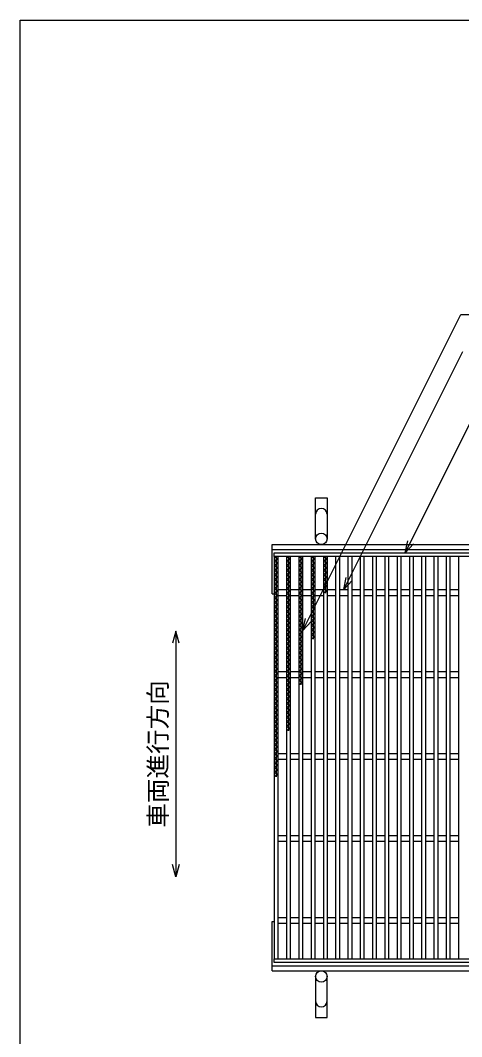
# Model space of a CAD drawing. Units: millimetres, scale not verified. Extents: x -1820 to 1731, y -1282 to 1054.
# Drawn here: x -1729 to -1190, y -186 to 1054 of the extents above; entities that cross this region are included whole.
import ezdxf
from ezdxf.enums import TextEntityAlignment as Align

# ---------------------------------------------------------------- set-up
doc = ezdxf.new("R2010")
doc.units = ezdxf.units.MM
doc.header["$LTSCALE"] = 10
for name, color, linetype, lineweight in [('0_2', 150, 'Continuous', 25), ('16', 3, 'Continuous', 25), ('19', 6, 'Continuous', 25), ('22', 4, 'Continuous', 25)]:
    doc.layers.add(name, color=color, linetype=linetype, lineweight=lineweight)
doc.styles.add('ベクトル', font='')
doc.styles.get('ベクトル').set_extended_font_data('ベクトル')

msp = doc.modelspace()

# ---------------------------------------------------------------- linework, layer by layer
at = {"layer": '0_2'}
for p, q in [((-1729, -1146.5), (-1729, 1053.5)), ((-1729, 1053.5), (1731, 1053.5))]:
    msp.add_line(p, q, dxfattribs=at)
at = {"layer": '16'}
for p, q in [((-1419, 404), (-424, 404)), ((-1419, 399.5), (-1419, 404)), ((-424, 399.5), (-1419, 399.5)), ((-1419, 399.5), (-1419, -91.5)), ((-1414, 399.5), (-1419, 399.5)), ((-1419, 399.5), (-1414, 396.7)), ((-1416.5, 399.5), (-1416.5, 130.7)), ((-1414, -91.5), (-1414, 399.5)), ((-1404, 399.5), (-1404, -91.5)), ((-1399, 399.5), (-1404, 399.5)), ((-1404, 399.5), (-1399, 396.7)), ((-1401.5, 399.5), (-1401.5, 186.7)), ((-1399, -91.5), (-1399, 399.5)), ((-1389, 399.5), (-1389, -91.5)), ((-1384, 399.5), (-1389, 399.5)), ((-1389, 399.5), (-1384, 396.7)), ((-1386.5, 399.5), (-1386.5, 242.7)), ((-1384, -91.5), (-1384, 399.5)), ((-1374, 399.5), (-1374, -91.5)), ((-1369, 399.5), (-1374, 399.5)), ((-1374, 399.5), (-1369, 396.7)), ((-1371.5, 399.5), (-1371.5, 298.7)), ((-1369, -91.5), (-1369, 399.5)), ((-1359, 399.5), (-1359, -91.5)), ((-1354, 399.5), (-1359, 399.5)), ((-1359, 399.5), (-1354, 396.7)), ((-1356.5, 399.5), (-1356.5, 354.7)), ((-1354, -91.5), (-1354, 399.5)), ((-1344, 399.5), (-1344, -91.5)), ((-1339, 399.5), (-1344, 399.5)), ((-1339, -91.5), (-1339, 399.5)), ((-1329, 399.5), (-1329, -91.5)), ((-1324, 399.5), (-1329, 399.5)), ((-1324, -91.5), (-1324, 399.5)), ((-1314, 399.5), (-1314, -91.5)), ((-1309, 399.5), (-1314, 399.5)), ((-1309, -91.5), (-1309, 399.5)), ((-1299, 399.5), (-1299, -91.5)), ((-1294, 399.5), (-1299, 399.5)), ((-1294, -91.5), (-1294, 399.5)), ((-1284, 399.5), (-1284, -91.5)), ((-1279, 399.5), (-1284, 399.5)), ((-1279, -91.5), (-1279, 399.5)), ((-1269, 399.5), (-1269, -91.5)), ((-1264, 399.5), (-1269, 399.5)), ((-1264, -91.5), (-1264, 399.5)), ((-1254, 399.5), (-1254, -91.5)), ((-1249, 399.5), (-1254, 399.5)), ((-1249, -91.5), (-1249, 399.5)), ((-1239, 399.5), (-1239, -91.5)), ((-1234, 399.5), (-1239, 399.5)), ((-1234, -91.5), (-1234, 399.5)), ((-1224, 399.5), (-1224, -91.5)), ((-1219, 399.5), (-1224, 399.5)), ((-1219, -91.5), (-1219, 399.5)), ((-1209, 399.5), (-1209, -91.5)), ((-1204, 399.5), (-1209, 399.5)), ((-1204, -91.5), (-1204, 399.5)), ((-1194, 399.5), (-1194, -91.5)), ((-1189, 399.5), (-1194, 399.5)), ((-1414, 396.7), (-1419, 393.9)), ((-1419, 393.9), (-1414, 391.1)), ((-1414, 391.1), (-1419, 388.3)), ((-1419, 388.3), (-1414, 385.5)), ((-1414, 385.5), (-1419, 382.7)), ((-1399, 396.7), (-1404, 393.9)), ((-1404, 393.9), (-1399, 391.1)), ((-1399, 391.1), (-1404, 388.3)), ((-1404, 388.3), (-1399, 385.5)), ((-1399, 385.5), (-1404, 382.7)), ((-1384, 396.7), (-1389, 393.9)), ((-1389, 393.9), (-1384, 391.1)), ((-1384, 391.1), (-1389, 388.3)), ((-1389, 388.3), (-1384, 385.5)), ((-1384, 385.5), (-1389, 382.7)), ((-1369, 396.7), (-1374, 393.9)), ((-1374, 393.9), (-1369, 391.1)), ((-1369, 391.1), (-1374, 388.3)), ((-1374, 388.3), (-1369, 385.5)), ((-1369, 385.5), (-1374, 382.7)), ((-1354, 396.7), (-1359, 393.9)), ((-1359, 393.9), (-1354, 391.1)), ((-1354, 391.1), (-1359, 388.3)), ((-1359, 388.3), (-1354, 385.5)), ((-1354, 385.5), (-1359, 382.7)), ((-1419, 382.7), (-1414, 379.9)), ((-1414, 379.9), (-1419, 377.1)), ((-1419, 377.1), (-1414, 374.3)), ((-1414, 374.3), (-1419, 371.5)), ((-1404, 382.7), (-1399, 379.9)), ((-1399, 379.9), (-1404, 377.1)), ((-1404, 377.1), (-1399, 374.3)), ((-1399, 374.3), (-1404, 371.5)), ((-1389, 382.7), (-1384, 379.9)), ((-1384, 379.9), (-1389, 377.1)), ((-1389, 377.1), (-1384, 374.3)), ((-1384, 374.3), (-1389, 371.5)), ((-1374, 382.7), (-1369, 379.9)), ((-1369, 379.9), (-1374, 377.1)), ((-1374, 377.1), (-1369, 374.3)), ((-1369, 374.3), (-1374, 371.5)), ((-1359, 382.7), (-1354, 379.9)), ((-1354, 379.9), (-1359, 377.1)), ((-1359, 377.1), (-1354, 374.3)), ((-1354, 374.3), (-1359, 371.5)), ((-1419, 371.5), (-1414, 368.7)), ((-1414, 368.7), (-1419, 365.9)), ((-1419, 365.9), (-1414, 363.1)), ((-1414, 363.1), (-1419, 360.3)), ((-1419, 360.3), (-1414, 357.5)), ((-1404, 371.5), (-1399, 368.7)), ((-1399, 368.7), (-1404, 365.9)), ((-1404, 365.9), (-1399, 363.1)), ((-1399, 363.1), (-1404, 360.3)), ((-1404, 360.3), (-1399, 357.5)), ((-1389, 371.5), (-1384, 368.7)), ((-1384, 368.7), (-1389, 365.9)), ((-1389, 365.9), (-1384, 363.1)), ((-1384, 363.1), (-1389, 360.3)), ((-1389, 360.3), (-1384, 357.5)), ((-1374, 371.5), (-1369, 368.7)), ((-1369, 368.7), (-1374, 365.9)), ((-1374, 365.9), (-1369, 363.1)), ((-1369, 363.1), (-1374, 360.3)), ((-1374, 360.3), (-1369, 357.5)), ((-1359, 371.5), (-1354, 368.7)), ((-1354, 368.7), (-1359, 365.9)), ((-1359, 365.9), (-1354, 363.1)), ((-1354, 363.1), (-1359, 360.3)), ((-1359, 360.3), (-1354, 357.5)), ((-1414, 357.5), (-1419, 354.7)), ((-1419, 354.7), (-1414, 351.9)), ((-1414, 351.9), (-1419, 349.1)), ((-1419, 349.1), (-1414, 346.3)), ((-1414, 359), (-1404, 359)), ((-1414, 352), (-1404, 352)), ((-1399, 357.5), (-1404, 354.7)), ((-1404, 354.7), (-1399, 351.9)), ((-1399, 351.9), (-1404, 349.1)), ((-1404, 349.1), (-1399, 346.3)), ((-1399, 359), (-1389, 359)), ((-1399, 352), (-1389, 352)), ((-1384, 357.5), (-1389, 354.7)), ((-1389, 354.7), (-1384, 351.9)), ((-1384, 351.9), (-1389, 349.1)), ((-1389, 349.1), (-1384, 346.3)), ((-1384, 359), (-1374, 359)), ((-1384, 352), (-1374, 352)), ((-1369, 357.5), (-1374, 354.7)), ((-1374, 354.7), (-1369, 351.9)), ((-1369, 351.9), (-1374, 349.1)), ((-1374, 349.1), (-1369, 346.3)), ((-1369, 359), (-1359, 359)), ((-1369, 352), (-1359, 352)), ((-1354, 357.5), (-1359, 354.7)), ((-1354, 359), (-1344, 359)), ((-1354, 352), (-1344, 352)), ((-1339, 359), (-1329, 359)), ((-1339, 352), (-1329, 352)), ((-1324, 359), (-1314, 359)), ((-1324, 352), (-1314, 352)), ((-1309, 359), (-1299, 359)), ((-1309, 352), (-1299, 352)), ((-1294, 359), (-1284, 359)), ((-1294, 352), (-1284, 352)), ((-1279, 359), (-1269, 359)), ((-1279, 352), (-1269, 352)), ((-1264, 359), (-1254, 359)), ((-1264, 352), (-1254, 352)), ((-1249, 359), (-1239, 359)), ((-1249, 352), (-1239, 352)), ((-1234, 359), (-1224, 359)), ((-1234, 352), (-1224, 352)), ((-1219, 359), (-1209, 359)), ((-1219, 352), (-1209, 352)), ((-1204, 359), (-1194, 359)), ((-1204, 352), (-1194, 352)), ((-1414, 346.3), (-1419, 343.5)), ((-1419, 343.5), (-1414, 340.7)), ((-1414, 340.7), (-1419, 337.9)), ((-1419, 337.9), (-1414, 335.1)), ((-1414, 335.1), (-1419, 332.3)), ((-1399, 346.3), (-1404, 343.5)), ((-1404, 343.5), (-1399, 340.7)), ((-1399, 340.7), (-1404, 337.9)), ((-1404, 337.9), (-1399, 335.1)), ((-1399, 335.1), (-1404, 332.3)), ((-1384, 346.3), (-1389, 343.5)), ((-1389, 343.5), (-1384, 340.7)), ((-1384, 340.7), (-1389, 337.9)), ((-1389, 337.9), (-1384, 335.1)), ((-1384, 335.1), (-1389, 332.3)), ((-1369, 346.3), (-1374, 343.5)), ((-1374, 343.5), (-1369, 340.7)), ((-1369, 340.7), (-1374, 337.9)), ((-1374, 337.9), (-1369, 335.1)), ((-1369, 335.1), (-1374, 332.3)), ((-1419, 332.3), (-1414, 329.5)), ((-1414, 329.5), (-1419, 326.7)), ((-1419, 326.7), (-1414, 323.9)), ((-1414, 323.9), (-1419, 321.1)), ((-1404, 332.3), (-1399, 329.5)), ((-1399, 329.5), (-1404, 326.7)), ((-1404, 326.7), (-1399, 323.9)), ((-1399, 323.9), (-1404, 321.1)), ((-1389, 332.3), (-1384, 329.5)), ((-1384, 329.5), (-1389, 326.7)), ((-1389, 326.7), (-1384, 323.9)), ((-1384, 323.9), (-1389, 321.1)), ((-1374, 332.3), (-1369, 329.5)), ((-1369, 329.5), (-1374, 326.7)), ((-1374, 326.7), (-1369, 323.9)), ((-1369, 323.9), (-1374, 321.1)), ((-1419, 321.1), (-1414, 318.3)), ((-1414, 318.3), (-1419, 315.5)), ((-1419, 315.5), (-1414, 312.7)), ((-1414, 312.7), (-1419, 309.9)), ((-1404, 321.1), (-1399, 318.3)), ((-1399, 318.3), (-1404, 315.5)), ((-1404, 315.5), (-1399, 312.7)), ((-1399, 312.7), (-1404, 309.9)), ((-1389, 321.1), (-1384, 318.3)), ((-1384, 318.3), (-1389, 315.5)), ((-1389, 315.5), (-1384, 312.7)), ((-1384, 312.7), (-1389, 309.9)), ((-1374, 321.1), (-1369, 318.3)), ((-1369, 318.3), (-1374, 315.5)), ((-1374, 315.5), (-1369, 312.7)), ((-1369, 312.7), (-1374, 309.9)), ((-1419, 309.9), (-1414, 307.1)), ((-1414, 307.1), (-1419, 304.3)), ((-1419, 304.3), (-1414, 301.5)), ((-1414, 301.5), (-1419, 298.7)), ((-1419, 298.7), (-1414, 295.9)), ((-1404, 309.9), (-1399, 307.1)), ((-1399, 307.1), (-1404, 304.3)), ((-1404, 304.3), (-1399, 301.5)), ((-1399, 301.5), (-1404, 298.7)), ((-1404, 298.7), (-1399, 295.9)), ((-1389, 309.9), (-1384, 307.1)), ((-1384, 307.1), (-1389, 304.3)), ((-1389, 304.3), (-1384, 301.5)), ((-1384, 301.5), (-1389, 298.7)), ((-1389, 298.7), (-1384, 295.9)), ((-1374, 309.9), (-1369, 307.1)), ((-1369, 307.1), (-1374, 304.3)), ((-1374, 304.3), (-1369, 301.5)), ((-1369, 301.5), (-1374, 298.7)), ((-1414, 295.9), (-1419, 293.1)), ((-1419, 293.1), (-1414, 290.3)), ((-1414, 290.3), (-1419, 287.5)), ((-1419, 287.5), (-1414, 284.7)), ((-1399, 295.9), (-1404, 293.1)), ((-1404, 293.1), (-1399, 290.3)), ((-1399, 290.3), (-1404, 287.5)), ((-1404, 287.5), (-1399, 284.7)), ((-1384, 295.9), (-1389, 293.1)), ((-1389, 293.1), (-1384, 290.3)), ((-1384, 290.3), (-1389, 287.5)), ((-1389, 287.5), (-1384, 284.7)), ((-1414, 284.7), (-1419, 281.9)), ((-1419, 281.9), (-1414, 279.1)), ((-1414, 279.1), (-1419, 276.3)), ((-1419, 276.3), (-1414, 273.5)), ((-1414, 273.5), (-1419, 270.7)), ((-1399, 284.7), (-1404, 281.9)), ((-1404, 281.9), (-1399, 279.1)), ((-1399, 279.1), (-1404, 276.3)), ((-1404, 276.3), (-1399, 273.5)), ((-1399, 273.5), (-1404, 270.7)), ((-1384, 284.7), (-1389, 281.9)), ((-1389, 281.9), (-1384, 279.1)), ((-1384, 279.1), (-1389, 276.3)), ((-1389, 276.3), (-1384, 273.5)), ((-1384, 273.5), (-1389, 270.7)), ((-1419, 270.7), (-1414, 267.9)), ((-1414, 267.9), (-1419, 265.1)), ((-1419, 265.1), (-1414, 262.3)), ((-1414, 262.3), (-1419, 259.5)), ((-1404, 270.7), (-1399, 267.9)), ((-1399, 267.9), (-1404, 265.1)), ((-1404, 265.1), (-1399, 262.3)), ((-1399, 262.3), (-1404, 259.5)), ((-1389, 270.7), (-1384, 267.9)), ((-1384, 267.9), (-1389, 265.1)), ((-1389, 265.1), (-1384, 262.3)), ((-1384, 262.3), (-1389, 259.5)), ((-1419, 259.5), (-1414, 256.7)), ((-1414, 256.7), (-1419, 253.9)), ((-1419, 253.9), (-1414, 251.1)), ((-1414, 251.1), (-1419, 248.3)), ((-1419, 248.3), (-1414, 245.5)), ((-1414, 259), (-1404, 259)), ((-1414, 252), (-1404, 252)), ((-1404, 259.5), (-1399, 256.7)), ((-1399, 256.7), (-1404, 253.9)), ((-1404, 253.9), (-1399, 251.1)), ((-1399, 251.1), (-1404, 248.3)), ((-1404, 248.3), (-1399, 245.5)), ((-1399, 259), (-1389, 259)), ((-1399, 252), (-1389, 252)), ((-1389, 259.5), (-1384, 256.7)), ((-1384, 256.7), (-1389, 253.9)), ((-1389, 253.9), (-1384, 251.1)), ((-1384, 251.1), (-1389, 248.3)), ((-1389, 248.3), (-1384, 245.5)), ((-1384, 259), (-1374, 259)), ((-1384, 252), (-1374, 252)), ((-1369, 259), (-1359, 259)), ((-1369, 252), (-1359, 252)), ((-1354, 259), (-1344, 259)), ((-1354, 252), (-1344, 252)), ((-1339, 259), (-1329, 259)), ((-1339, 252), (-1329, 252)), ((-1324, 259), (-1314, 259)), ((-1324, 252), (-1314, 252)), ((-1309, 259), (-1299, 259)), ((-1309, 252), (-1299, 252)), ((-1294, 259), (-1284, 259)), ((-1294, 252), (-1284, 252)), ((-1279, 259), (-1269, 259)), ((-1279, 252), (-1269, 252)), ((-1264, 259), (-1254, 259)), ((-1264, 252), (-1254, 252)), ((-1249, 259), (-1239, 259)), ((-1249, 252), (-1239, 252)), ((-1234, 259), (-1224, 259)), ((-1234, 252), (-1224, 252)), ((-1219, 259), (-1209, 259)), ((-1219, 252), (-1209, 252)), ((-1204, 259), (-1194, 259)), ((-1204, 252), (-1194, 252)), ((-1414, 245.5), (-1419, 242.7)), ((-1419, 242.7), (-1414, 239.9)), ((-1414, 239.9), (-1419, 237.1)), ((-1419, 237.1), (-1414, 234.3)), ((-1399, 245.5), (-1404, 242.7)), ((-1404, 242.7), (-1399, 239.9)), ((-1399, 239.9), (-1404, 237.1)), ((-1404, 237.1), (-1399, 234.3)), ((-1384, 245.5), (-1389, 242.7)), ((-1414, 234.3), (-1419, 231.5)), ((-1419, 231.5), (-1414, 228.7)), ((-1414, 228.7), (-1419, 225.9)), ((-1419, 225.9), (-1414, 223.1)), ((-1399, 234.3), (-1404, 231.5)), ((-1404, 231.5), (-1399, 228.7)), ((-1399, 228.7), (-1404, 225.9)), ((-1404, 225.9), (-1399, 223.1)), ((-1414, 223.1), (-1419, 220.3)), ((-1419, 220.3), (-1414, 217.5)), ((-1414, 217.5), (-1419, 214.7)), ((-1419, 214.7), (-1414, 211.9)), ((-1414, 211.9), (-1419, 209.1)), ((-1399, 223.1), (-1404, 220.3)), ((-1404, 220.3), (-1399, 217.5)), ((-1399, 217.5), (-1404, 214.7)), ((-1404, 214.7), (-1399, 211.9)), ((-1399, 211.9), (-1404, 209.1)), ((-1419, 209.1), (-1414, 206.3)), ((-1414, 206.3), (-1419, 203.5)), ((-1419, 203.5), (-1414, 200.7)), ((-1414, 200.7), (-1419, 197.9)), ((-1404, 209.1), (-1399, 206.3)), ((-1399, 206.3), (-1404, 203.5)), ((-1404, 203.5), (-1399, 200.7)), ((-1399, 200.7), (-1404, 197.9)), ((-1419, 197.9), (-1414, 195.1)), ((-1414, 195.1), (-1419, 192.3)), ((-1419, 192.3), (-1414, 189.5)), ((-1414, 189.5), (-1419, 186.7)), ((-1419, 186.7), (-1414, 183.9)), ((-1404, 197.9), (-1399, 195.1)), ((-1399, 195.1), (-1404, 192.3)), ((-1404, 192.3), (-1399, 189.5)), ((-1399, 189.5), (-1404, 186.7)), ((-1414, 183.9), (-1419, 181.1)), ((-1419, 181.1), (-1414, 178.3)), ((-1414, 178.3), (-1419, 175.5)), ((-1419, 175.5), (-1414, 172.7)), ((-1414, 172.7), (-1419, 169.9)), ((-1419, 169.9), (-1414, 167.1)), ((-1414, 167.1), (-1419, 164.3)), ((-1419, 164.3), (-1414, 161.5)), ((-1414, 161.5), (-1419, 158.7)), ((-1419, 158.7), (-1414, 155.9)), ((-1414, 155.9), (-1419, 153.1)), ((-1419, 153.1), (-1414, 150.3)), ((-1414, 150.3), (-1419, 147.5)), ((-1414, 159), (-1404, 159)), ((-1414, 152), (-1404, 152)), ((-1399, 159), (-1389, 159)), ((-1399, 152), (-1389, 152)), ((-1384, 159), (-1374, 159)), ((-1384, 152), (-1374, 152)), ((-1369, 159), (-1359, 159)), ((-1369, 152), (-1359, 152)), ((-1354, 159), (-1344, 159)), ((-1354, 152), (-1344, 152)), ((-1339, 159), (-1329, 159)), ((-1339, 152), (-1329, 152)), ((-1324, 159), (-1314, 159)), ((-1324, 152), (-1314, 152)), ((-1309, 159), (-1299, 159)), ((-1309, 152), (-1299, 152)), ((-1294, 159), (-1284, 159)), ((-1294, 152), (-1284, 152)), ((-1279, 159), (-1269, 159)), ((-1279, 152), (-1269, 152)), ((-1264, 159), (-1254, 159)), ((-1264, 152), (-1254, 152)), ((-1249, 159), (-1239, 159)), ((-1249, 152), (-1239, 152)), ((-1234, 159), (-1224, 159)), ((-1234, 152), (-1224, 152)), ((-1219, 159), (-1209, 159)), ((-1219, 152), (-1209, 152)), ((-1204, 159), (-1194, 159)), ((-1204, 152), (-1194, 152)), ((-1419, 147.5), (-1414, 144.7)), ((-1414, 144.7), (-1419, 141.9)), ((-1419, 141.9), (-1414, 139.1)), ((-1414, 139.1), (-1419, 136.3)), ((-1419, 136.3), (-1414, 133.5)), ((-1414, 133.5), (-1419, 130.7)), ((-1414, 59), (-1404, 59)), ((-1414, 52), (-1404, 52)), ((-1399, 59), (-1389, 59)), ((-1399, 52), (-1389, 52)), ((-1384, 59), (-1374, 59)), ((-1384, 52), (-1374, 52)), ((-1369, 59), (-1359, 59)), ((-1369, 52), (-1359, 52)), ((-1354, 59), (-1344, 59)), ((-1354, 52), (-1344, 52)), ((-1339, 59), (-1329, 59)), ((-1339, 52), (-1329, 52)), ((-1324, 59), (-1314, 59)), ((-1324, 52), (-1314, 52)), ((-1309, 59), (-1299, 59)), ((-1309, 52), (-1299, 52)), ((-1294, 59), (-1284, 59)), ((-1294, 52), (-1284, 52)), ((-1279, 59), (-1269, 59)), ((-1279, 52), (-1269, 52)), ((-1264, 59), (-1254, 59)), ((-1264, 52), (-1254, 52)), ((-1249, 59), (-1239, 59)), ((-1249, 52), (-1239, 52)), ((-1234, 59), (-1224, 59)), ((-1234, 52), (-1224, 52)), ((-1219, 59), (-1209, 59)), ((-1219, 52), (-1209, 52)), ((-1204, 59), (-1194, 59)), ((-1204, 52), (-1194, 52)), ((-1414, -41), (-1404, -41)), ((-1414, -48), (-1404, -48)), ((-1399, -41), (-1389, -41)), ((-1399, -48), (-1389, -48)), ((-1384, -41), (-1374, -41)), ((-1384, -48), (-1374, -48)), ((-1369, -41), (-1359, -41)), ((-1369, -48), (-1359, -48)), ((-1354, -41), (-1344, -41)), ((-1354, -48), (-1344, -48)), ((-1339, -41), (-1329, -41)), ((-1339, -48), (-1329, -48)), ((-1324, -41), (-1314, -41)), ((-1324, -48), (-1314, -48)), ((-1309, -41), (-1299, -41)), ((-1309, -48), (-1299, -48)), ((-1294, -41), (-1284, -41)), ((-1294, -48), (-1284, -48)), ((-1279, -41), (-1269, -41)), ((-1279, -48), (-1269, -48)), ((-1264, -41), (-1254, -41)), ((-1264, -48), (-1254, -48)), ((-1249, -41), (-1239, -41)), ((-1249, -48), (-1239, -48)), ((-1234, -41), (-1224, -41)), ((-1234, -48), (-1224, -48)), ((-1219, -41), (-1209, -41)), ((-1219, -48), (-1209, -48)), ((-1204, -41), (-1194, -41)), ((-1204, -48), (-1194, -48)), ((-1419, -91.5), (-424, -91.5)), ((-1419, -96), (-1419, -91.5)), ((-1419, -91.5), (-1414, -91.5)), ((-424, -96), (-1419, -96)), ((-1404, -91.5), (-1399, -91.5)), ((-1389, -91.5), (-1384, -91.5)), ((-1374, -91.5), (-1369, -91.5)), ((-1359, -91.5), (-1354, -91.5)), ((-1344, -91.5), (-1339, -91.5)), ((-1329, -91.5), (-1324, -91.5)), ((-1314, -91.5), (-1309, -91.5)), ((-1299, -91.5), (-1294, -91.5)), ((-1284, -91.5), (-1279, -91.5)), ((-1269, -91.5), (-1264, -91.5)), ((-1254, -91.5), (-1249, -91.5)), ((-1239, -91.5), (-1234, -91.5)), ((-1224, -91.5), (-1219, -91.5)), ((-1209, -91.5), (-1204, -91.5)), ((-1194, -91.5), (-1189, -91.5))]:
    msp.add_line(p, q, dxfattribs=at)
at = {"layer": '19'}
for p, q in [((-1368.5, 421), (-1368.5, 471)), ((-1368.5, 471), (-1354.5, 471)), ((-1354.5, 471), (-1354.5, 421)), ((-1421.5, 414), (-421.5, 414)), ((-1421.5, 354), (-1421.5, 414)), ((-1421.5, 408), (-421.5, 408)), ((-1421.5, 354), (-1419, 354)), ((-1421.5, -106), (-1421.5, -46)), ((-1421.5, -46), (-1419, -46)), ((-1421.5, -100), (-421.5, -100)), ((-1421.5, -106), (-421.5, -106)), ((-1368.5, -113), (-1368.5, -163)), ((-1354.5, -163), (-1354.5, -113)), ((-1368.5, -163), (-1354.5, -163))]:
    msp.add_line(p, q, dxfattribs=at)
for centre in [(-1361.5, 421), (-1361.5, -113)]:
    msp.add_circle(centre, 7, dxfattribs=at)
for centre, start, end in [((-1361.5, 451), 0, 180), ((-1361.5, -143), 180, 0)]:
    msp.add_arc(centre, 7, start, end, dxfattribs=at)
at = {"layer": '22'}
for p, q in [((-1384, 309), (-1191.2, 694.5)), ((-1191.2, 694.5), (-731.2, 694.5)), ((-1334, 359), (-1188.8, 649.5)), ((-1259, 404), (-1161.2, 599.5)), ((-1259, 404), (-1256, 418.6)), ((-1259, 404), (-1249, 415)), ((-1334, 359), (-1331, 373.6)), ((-1334, 359), (-1324, 370)), ((-1384, 309), (-1381, 323.6)), ((-1384, 309), (-1374, 320)), ((-1539, 308.5), (-1543, 293.5)), ((-1535, 293.5), (-1539, 308.5)), ((-1539, 308.5), (-1539, 8.5)), ((-1539, 8.5), (-1543, 23.5)), ((-1535, 23.5), (-1539, 8.5))]:
    msp.add_line(p, q, dxfattribs=at)

# ---------------------------------------------------------------- texts
at = {"layer": '22', "color": 2, "style": 'ベクトル'}
msp.add_text('車両進行方向', height=21.99, rotation=90, dxfattribs=at).set_placement((-1561, 68.5), align=Align.MIDDLE_LEFT)

doc.saveas('drawing.dxf')
